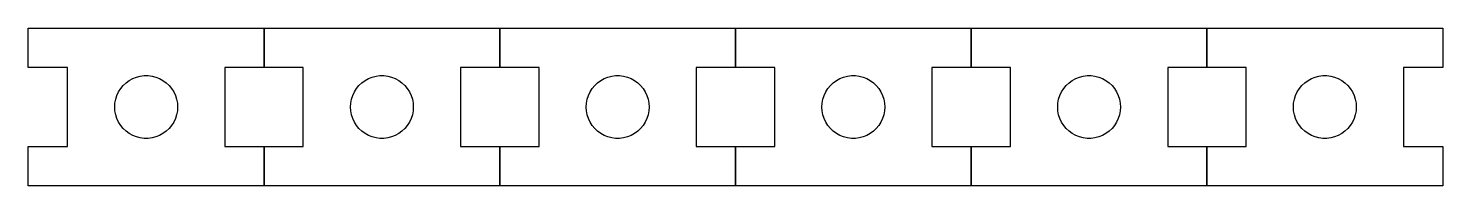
# Model space of a CAD drawing. Extents: x 0 to 180, y 0 to 20.
import ezdxf

# ---------------------------------------------------------------- set-up
doc = ezdxf.new("R2010")
doc.units = 0
doc.layers.add('Ebene_1', color=7, linetype='CONTINUOUS')

msp = doc.modelspace()

# ---------------------------------------------------------------- linework, layer by layer
at = {"layer": 'Ebene_1', "color": 7}
for points in [[(0.141111, 0.141117), (0.141111, 5.141135), (5.141111, 5.141135), (5.141111, 15.141115), (0.141111, 15.141115), (0.141111, 20.141134), (30.141111, 20.141134), (30.141111, 15.141115), (25.141111, 15.141115), (25.141111, 5.141135), (30.141111, 5.141135), (30.141111, 0.141117), (0.141111, 0.141117)], [(30.141112, 0.141117), (30.141112, 5.141135), (35.141111, 5.141135), (35.141111, 15.141115), (30.141112, 15.141115), (30.141112, 20.141134), (60.141111, 20.141134), (60.141111, 15.141115), (55.141111, 15.141115), (55.141111, 5.141135), (60.141111, 5.141135), (60.141111, 0.141117), (30.141112, 0.141117)], [(60.141111, 0.141117), (60.141111, 5.141135), (65.141111, 5.141135), (65.141111, 15.141115), (60.141111, 15.141115), (60.141111, 20.141134), (90.141111, 20.141134), (90.141111, 15.141115), (85.141111, 15.141115), (85.141111, 5.141135), (90.141111, 5.141135), (90.141111, 0.141117), (60.141111, 0.141117)], [(90.14111, 0.141117), (90.14111, 5.141135), (95.14111, 5.141135), (95.14111, 15.141115), (90.14111, 15.141115), (90.14111, 20.141134), (120.14111, 20.141134), (120.14111, 15.141115), (115.14111, 15.141115), (115.14111, 5.141135), (120.14111, 5.141135), (120.14111, 0.141117), (90.14111, 0.141117)], [(120.141112, 0.141117), (120.141112, 5.141135), (125.141112, 5.141135), (125.141112, 15.141115), (120.141112, 15.141115), (120.141112, 20.141134), (150.141112, 20.141134), (150.141112, 15.141115), (145.141112, 15.141115), (145.141112, 5.141135), (150.141112, 5.141135), (150.141112, 0.141117), (120.141112, 0.141117)], [(150.141111, 0.141117), (150.141111, 5.141135), (155.141111, 5.141135), (155.141111, 15.141115), (150.141111, 15.141115), (150.141111, 20.141134), (180.141111, 20.141134), (180.141111, 15.141115), (175.141111, 15.141115), (175.141111, 5.141135), (180.141111, 5.141135), (180.141111, 0.141117), (150.141111, 0.141117)], [(11.141111, 10.141125), (11.173111, 10.642126), (11.267111, 11.136128), (11.422111, 11.613112), (11.636111, 12.068111), (11.905111, 12.492121), (12.225111, 12.879133), (12.591111, 13.223133), (12.998111, 13.518112), (13.438111, 13.760117), (13.905111, 13.945114), (14.391111, 14.07011), (14.890111, 14.133131), (15.392111, 14.133131), (15.891111, 14.07011), (16.377111, 13.945114), (16.844111, 13.760117), (17.284111, 13.518112), (17.691111, 13.223133), (18.057111, 12.879133), (18.377111, 12.492121), (18.646111, 12.068111), (18.860111, 11.613112), (19.015111, 11.136128), (19.109111, 10.642126), (19.141111, 10.141125), (19.109111, 9.640125), (19.015111, 9.146123), (18.860111, 8.669111), (18.646111, 8.214112), (18.377111, 7.79013), (18.057111, 7.403118), (17.691111, 7.059118), (17.284111, 6.764111), (16.844111, 6.522133), (16.377111, 6.337137), (15.891111, 6.212112), (15.392111, 6.14912), (14.890111, 6.14912), (14.391111, 6.212112), (13.905111, 6.337137), (13.438111, 6.522133), (12.998111, 6.764111), (12.591111, 7.059118), (12.225111, 7.403118), (11.905111, 7.79013), (11.636111, 8.214112), (11.422111, 8.669111), (11.267111, 9.146123), (11.173111, 9.640125), (11.141111, 10.141125)], [(41.141112, 10.141125), (41.173111, 10.642126), (41.267111, 11.136128), (41.422111, 11.613112), (41.636112, 12.068111), (41.905111, 12.492121), (42.225112, 12.879133), (42.591111, 13.223133), (42.998111, 13.518112), (43.438111, 13.760117), (43.905111, 13.945114), (44.391112, 14.07011), (44.890111, 14.133131), (45.392111, 14.133131), (45.891111, 14.07011), (46.377112, 13.945114), (46.844111, 13.760117), (47.284111, 13.518112), (47.691111, 13.223133), (48.057111, 12.879133), (48.377111, 12.492121), (48.646111, 12.068111), (48.860111, 11.613112), (49.015112, 11.136128), (49.109112, 10.642126), (49.141111, 10.141125), (49.109112, 9.640125), (49.015112, 9.146123), (48.860111, 8.669111), (48.646111, 8.214112), (48.377111, 7.79013), (48.057111, 7.403118), (47.691111, 7.059118), (47.284111, 6.764111), (46.844111, 6.522133), (46.377112, 6.337137), (45.891111, 6.212112), (45.392111, 6.14912), (44.890111, 6.14912), (44.391112, 6.212112), (43.905111, 6.337137), (43.438111, 6.522133), (42.998111, 6.764111), (42.591111, 7.059118), (42.225112, 7.403118), (41.905111, 7.79013), (41.636112, 8.214112), (41.422111, 8.669111), (41.267111, 9.146123), (41.173111, 9.640125), (41.141112, 10.141125)], [(71.141111, 10.141125), (71.173111, 10.642126), (71.267111, 11.136128), (71.422111, 11.613112), (71.636111, 12.068111), (71.905111, 12.492121), (72.225111, 12.879133), (72.591111, 13.223133), (72.998111, 13.518112), (73.438111, 13.760117), (73.905111, 13.945114), (74.391111, 14.07011), (74.890111, 14.133131), (75.392111, 14.133131), (75.891111, 14.07011), (76.377111, 13.945114), (76.844111, 13.760117), (77.284111, 13.518112), (77.691111, 13.223133), (78.057111, 12.879133), (78.377111, 12.492121), (78.646111, 12.068111), (78.860111, 11.613112), (79.015111, 11.136128), (79.109111, 10.642126), (79.141111, 10.141125), (79.109111, 9.640125), (79.015111, 9.146123), (78.860111, 8.669111), (78.646111, 8.214112), (78.377111, 7.79013), (78.057111, 7.403118), (77.691111, 7.059118), (77.284111, 6.764111), (76.844111, 6.522133), (76.377111, 6.337137), (75.891111, 6.212112), (75.392111, 6.14912), (74.890111, 6.14912), (74.391111, 6.212112), (73.905111, 6.337137), (73.438111, 6.522133), (72.998111, 6.764111), (72.591111, 7.059118), (72.225111, 7.403118), (71.905111, 7.79013), (71.636111, 8.214112), (71.422111, 8.669111), (71.267111, 9.146123), (71.173111, 9.640125), (71.141111, 10.141125)], [(101.14111, 10.141125), (101.17311, 10.642126), (101.26711, 11.136128), (101.42211, 11.613112), (101.63611, 12.068111), (101.90511, 12.492121), (102.22511, 12.879133), (102.59111, 13.223133), (102.99811, 13.518112), (103.43811, 13.760117), (103.90511, 13.945114), (104.39111, 14.07011), (104.89011, 14.133131), (105.39211, 14.133131), (105.89111, 14.07011), (106.37711, 13.945114), (106.84411, 13.760117), (107.28411, 13.518112), (107.69111, 13.223133), (108.05711, 12.879133), (108.37711, 12.492121), (108.64611, 12.068111), (108.86011, 11.613112), (109.01511, 11.136128), (109.10911, 10.642126), (109.14111, 10.141125), (109.10911, 9.640125), (109.01511, 9.146123), (108.86011, 8.669111), (108.64611, 8.214112), (108.37711, 7.79013), (108.05711, 7.403118), (107.69111, 7.059118), (107.28411, 6.764111), (106.84411, 6.522133), (106.37711, 6.337137), (105.89111, 6.212112), (105.39211, 6.14912), (104.89011, 6.14912), (104.39111, 6.212112), (103.90511, 6.337137), (103.43811, 6.522133), (102.99811, 6.764111), (102.59111, 7.059118), (102.22511, 7.403118), (101.90511, 7.79013), (101.63611, 8.214112), (101.42211, 8.669111), (101.26711, 9.146123), (101.17311, 9.640125), (101.14111, 10.141125)], [(131.141112, 10.141125), (131.173112, 10.642126), (131.267112, 11.136128), (131.422112, 11.613112), (131.636112, 12.068111), (131.905112, 12.492121), (132.225112, 12.879133), (132.591112, 13.223133), (132.998112, 13.518112), (133.438112, 13.760117), (133.905112, 13.945114), (134.391112, 14.07011), (134.890112, 14.133131), (135.392112, 14.133131), (135.891112, 14.07011), (136.377112, 13.945114), (136.844112, 13.760117), (137.284112, 13.518112), (137.691112, 13.223133), (138.057112, 12.879133), (138.377112, 12.492121), (138.646112, 12.068111), (138.860112, 11.613112), (139.015112, 11.136128), (139.109112, 10.642126), (139.141112, 10.141125), (139.109112, 9.640125), (139.015112, 9.146123), (138.860112, 8.669111), (138.646112, 8.214112), (138.377112, 7.79013), (138.057112, 7.403118), (137.691112, 7.059118), (137.284112, 6.764111), (136.844112, 6.522133), (136.377112, 6.337137), (135.891112, 6.212112), (135.392112, 6.14912), (134.890112, 6.14912), (134.391112, 6.212112), (133.905112, 6.337137), (133.438112, 6.522133), (132.998112, 6.764111), (132.591112, 7.059118), (132.225112, 7.403118), (131.905112, 7.79013), (131.636112, 8.214112), (131.422112, 8.669111), (131.267112, 9.146123), (131.173112, 9.640125), (131.141112, 10.141125)], [(161.141111, 10.141125), (161.173111, 10.642126), (161.267111, 11.136128), (161.422111, 11.613112), (161.636111, 12.068111), (161.905111, 12.492121), (162.225111, 12.879133), (162.591111, 13.223133), (162.998111, 13.518112), (163.438111, 13.760117), (163.905111, 13.945114), (164.391111, 14.07011), (164.890111, 14.133131), (165.392111, 14.133131), (165.891111, 14.07011), (166.377111, 13.945114), (166.844111, 13.760117), (167.284111, 13.518112), (167.691111, 13.223133), (168.057111, 12.879133), (168.377111, 12.492121), (168.646111, 12.068111), (168.860111, 11.613112), (169.015111, 11.136128), (169.109111, 10.642126), (169.141111, 10.141125), (169.109111, 9.640125), (169.015111, 9.146123), (168.860111, 8.669111), (168.646111, 8.214112), (168.377111, 7.79013), (168.057111, 7.403118), (167.691111, 7.059118), (167.284111, 6.764111), (166.844111, 6.522133), (166.377111, 6.337137), (165.891111, 6.212112), (165.392111, 6.14912), (164.890111, 6.14912), (164.391111, 6.212112), (163.905111, 6.337137), (163.438111, 6.522133), (162.998111, 6.764111), (162.591111, 7.059118), (162.225111, 7.403118), (161.905111, 7.79013), (161.636111, 8.214112), (161.422111, 8.669111), (161.267111, 9.146123), (161.173111, 9.640125), (161.141111, 10.141125)]]:
    msp.add_lwpolyline(points, dxfattribs=at)

doc.saveas('drawing.dxf')
